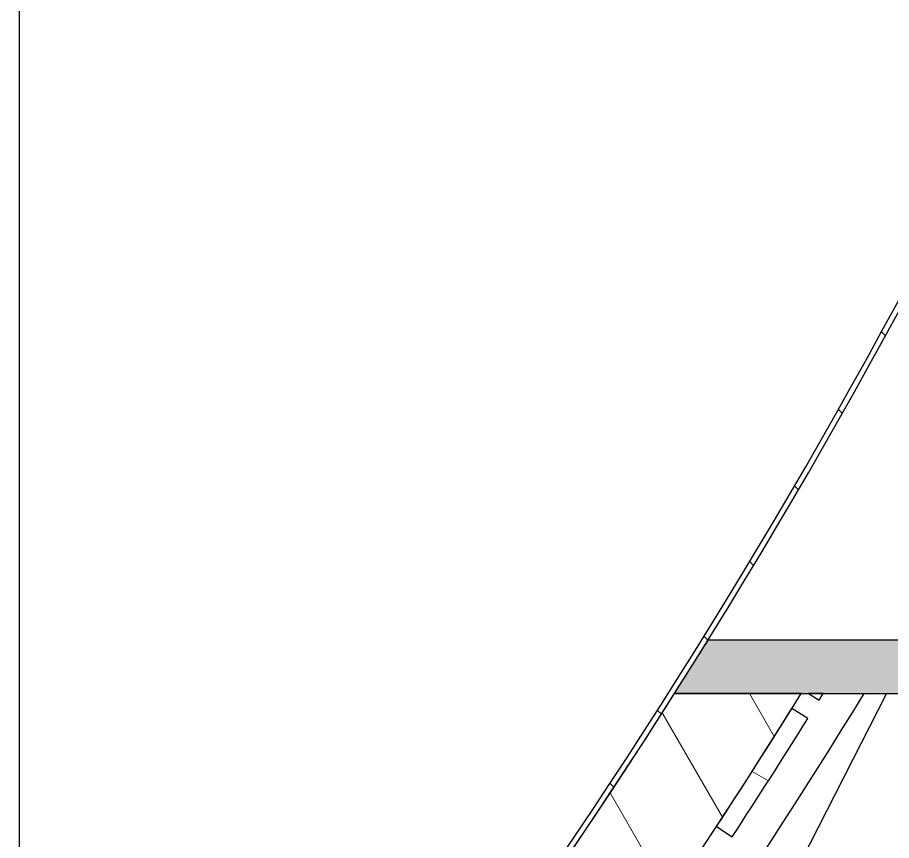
# Model space of a CAD drawing. Header units: millimetres. Extents: x 0 to 118900, y 0 to 84100.
# Drawn here: x 81567 to 84825, y 47124 to 50192 of the extents above; entities that cross this region are included whole.
import ezdxf

# ---------------------------------------------------------------- set-up
doc = ezdxf.new("R2010")
doc.units = ezdxf.units.MM
doc.header["$LTSCALE"] = 100
doc.layers.add('Hatch', color=7, linetype='Continuous', lineweight=18)
doc.layers.add('Visible', color=7, linetype='Continuous', lineweight=25)
pattern_1 = [(150.00024553567, (0, 0), (-158.7488216702058, -274.9637460072167), [])]

msp = doc.modelspace()

# ---------------------------------------------------------------- hatches: boundary and pattern name
at = {"layer": 'Hatch'}
h = msp.add_hatch(dxfattribs=at)
h.set_pattern_fill('ANSI31', color=256, scale=2540, angle=90.00021045915, style=0)
h.set_pattern_definition([(135.00021045915, (0, 0), (-224.5055783671478, -224.5072276832807), [])])
edge = h.paths.add_edge_path()
edge.add_ellipse((63832.26224651564, 60471.07866336872), major_axis=(-2672.617190233979, -23729.97086712215), ratio=1, start_angle=54.41072852725948, end_angle=90)
edge.add_line((87562.23311363779, 57798.46147313475), (87582.10746109768, 57796.22310027855))
edge.add_ellipse((63832.26224651557, 60471.07866336872), major_axis=(12599.99999999995, 20308.86505937751), ratio=1, start_angle=269.99999999999847, end_angle=295.3903101269922, ccw=False)
edge.add_ellipse((63832.26224643614, 60471.07866341878), major_axis=(12800.00000000709, 20183.40902831604), ratio=1, start_angle=269.99999999999994, end_angle=270.5659876099541, ccw=False)
edge.add_ellipse((63832.2622465152, 60471.07866336905), major_axis=(16013.41164640456, 17742.05871489609), ratio=1, start_angle=270, end_angle=279.68616764822156, ccw=False)
edge.add_line((81574.32096141133, 44457.66701696448), (81574.32096141131, 44487.5323560815))
h = msp.add_hatch(dxfattribs=at)
h.set_pattern_fill('AR-CONC', color=256, scale=53.83276831363989, angle=45, style=0)
h.set_pattern_definition([(94.99999999999999, (0, 0), (296.9157098436306, 249.1418624759713), [40.37457623522992, -444.1203385875291]), (40.00000000000001, (0, 0), (-339.1422238656139, 233.5094029914689), [32.29966098818394, -355.2962708700233]), (145.45144446, (24.74297526253653, 20.76182175822505), (-42.22651193289242, 482.6512616572995), [34.31310988202922, -377.4442087023215]), (91.18419999999998, (-76.13103104923815, 76.13103104923815), (469.2566819384649, 343.2451468854122), [60.56186435284487, -666.1805078812936]), (141.63563549, (-37.0263071567289, 104.7347681068607), (-15.01937917270851, 726.5871552393688), [51.46969389273873, -566.1666317434706]), (36.18416399, (-76.13103104923815, 76.13103104923815), (-15.01937921644386, 726.5871548115064), [48.4494914822759, -532.9444068433626]), (66, (-19.03275776230953, 95.16378881154768), (380.4747029229627, 73.95679026043541), [40.37457623522991, -444.120338587529]), (11.00000000000004, (-19.03275776230953, 95.16378881154768), (-183.4128675277039, 368.6513384204802), [32.29966098818393, -355.2962708700232]), (116.45144474, (12.67346726607997, 101.3268546204891), (197.061833212235, 442.6081252987059), [34.31310880537387, -377.4442087023215]), (82.50000000000001, (0, 0), (-122.0890499970861, 131.3464732242351), [0, -350.9896494049319, 0, -360.6795477013872, 0, -356.6420900778642]), (52.49999999999999, (0, 0), (-49.996075801911, 250.2736270330803), [0, -205.6411749581044, 0, -342.9147341578861, 0, -135.9277399919407]), (12.5, (-84.88609961990052, -84.88609961990052), (211.7878905167163, 194.6166341134998), [0, -134.5819207840997, 0, -419.8955928463911, 0, -557.1691520461728]), (2.499999999999997, (-122.9516151445196, -122.9516151445196), (183.8873442378317, 260.0982994190829), [0, -174.9564970193296, 0, -278.8537398646546, 0, -395.6708471052531])])
edge = h.paths.add_edge_path()
edge.add_line((84015.67127472504, 47671.07866336875), (84487.76998663791, 47671.07866336875))
edge.add_line((84487.7699866379, 47671.07866336875), (84515.40623267727, 47671.07866336875))
edge.add_line((84515.40623267727, 47671.07866336875), (84570.07553534284, 47671.07866336875))
edge.add_line((84570.07553534284, 47671.07866336875), (103594.4489577994, 47671.07866336872))
edge.add_line((103594.4489577994, 47671.07866336873), (103676.7545065044, 47671.07866336876))
edge.add_line((103676.7545065044, 47671.07866336875), (104148.8532183065, 47671.07866336875))
edge.add_ellipse((124332.2622464979, 60471.07866335752), major_axis=(-12799.99999998876, 20183.40902819148), ratio=1, start_angle=89.43401238992101, end_angle=90.00000000000011, ccw=False)
edge.add_line((104023.3971871385, 47871.07866336838), (84141.12730589311, 47871.07866336879))
edge.add_ellipse((63832.26224654314, 60471.07866335155), major_axis=(20308.86505934998, -12599.99999998278), ratio=0.9999999999999999, start_angle=359.4340123899196, end_angle=360.00000000000006, ccw=False)
h = msp.add_hatch(dxfattribs=at)
h.set_pattern_fill('ANSI31', color=256, scale=2540, angle=75.00017538262, style=0)
h.set_pattern_definition([(120.00017538262, (0, 0), (-274.9625797658591, -158.7508416623469), [])])
edge = h.paths.add_edge_path()
edge.add_line((81574.32096141133, 43866.58070175617), (81574.32096141133, 44457.66701696446))
edge.add_ellipse((63832.26224651626, 60471.07866336824), major_axis=(-12799.9999999137, -20183.40902826312), ratio=1, start_angle=80.3138323516562, end_angle=90.00000000000004)
edge.add_line((84015.67127477938, 47671.07866345457), (84487.76998663774, 47671.07866345634))
edge.add_ellipse((63832.26224749687, 60471.07866275911), major_axis=(20620.97401743506, -12855.56029569024), ratio=0.9999999999999997, start_angle=2.2737367544323206e-13, end_angle=0.15424611950561484, ccw=False)
edge.add_ellipse((63832.2622465482, 60471.07866334784), major_axis=(13294.78251425721, 20340.56926186486), ratio=1, start_angle=270.0000000000002, end_angle=271.22869466876136, ccw=False)
edge.add_ellipse((63832.26224839684, 60471.07866213537), major_axis=(20296.69025780735, -13361.67521193747), ratio=1, start_angle=1.1368683772161603e-13, end_angle=0.1886281659042197, ccw=False)
edge.add_ellipse((63832.26224652899, 60471.07866335959), major_axis=(13793.82740322898, 20005.50738094745), ratio=1, start_angle=270.0000000000004, end_angle=271.22869466876017, ccw=False)
edge.add_ellipse((63832.26224466245, 60471.07866465111), major_axis=(13859.61431608793, 19959.98725247132), ratio=1, start_angle=270.0000000000003, end_angle=270.1886281658693, ccw=False)
edge.add_ellipse((63832.26224650192, 60471.07866337854), major_axis=(14284.43204931545, 19658.20442027477), ratio=1, start_angle=269.9999999999995, end_angle=271.22869466875864, ccw=False)
edge.add_ellipse((63832.26224699018, 60471.07866302192), major_axis=(14349.07291914409, 19611.07101441737), ratio=1, start_angle=269.9999999999995, end_angle=270.1886281658906, ccw=False)
edge.add_ellipse((63832.26224648341, 60471.0786633928), major_axis=(14766.29625863862, 19298.87288947391), ratio=1, start_angle=269.9999999999992, end_angle=271.2286946687566, ccw=False)
edge.add_ellipse((63832.26224504164, 60471.07866449988), major_axis=(14829.75153573802, 19250.15505076712), ratio=1, start_angle=269.9999999999993, end_angle=270.18862816587125, ccw=False)
edge.add_ellipse((63832.26224647005, 60471.07866340481), major_axis=(15239.12518548126, 18927.73265829944), ratio=1, start_angle=270.0000000000016, end_angle=271.2286946687557, ccw=False)
edge.add_ellipse((63832.26224599512, 60471.0786637892), major_axis=(15301.35604030212, 18877.46019358618), ratio=1, start_angle=269.99999999999955, end_angle=270.18862816588285, ccw=False)
edge.add_ellipse((63832.26224652681, 60471.07866335955), major_axis=(18545.01082201021, -15702.62951262692), ratio=0.9999999999999999, start_angle=0, end_angle=1.2286946687594877, ccw=False)
edge.add_ellipse((63832.26224692837, 60471.07866301773), major_axis=(15763.59786700863, 18493.21449237286), ratio=1, start_angle=270.0000000000001, end_angle=270.1886281658907, ccw=False)
edge.add_ellipse((63832.26224656264, 60471.07866332801), major_axis=(16041.66147998046, 18252.53672667692), ratio=1, start_angle=269.9999999999998, end_angle=270.8671243243748, ccw=False)
edge.add_ellipse((63832.26224654558, 60471.0786633419), major_axis=(17985.93953277653, -16340.01160101646), ratio=1, start_angle=6.252776074688882e-13, end_angle=0.9434070251892877, ccw=False)
edge.add_ellipse((63832.26224648359, 60471.07866339819), major_axis=(16600.53580095683, 17745.76600553684), ratio=1, start_angle=269.9999999999575, end_angle=270.83548615384336, ccw=False)
edge.add_ellipse((63832.26195143048, 60471.07893947891), major_axis=(16604.49823772273, 17742.05900998082), ratio=1, start_angle=270, end_angle=270.01279396983784, ccw=False)
h = msp.add_hatch(dxfattribs=at)
h.set_pattern_fill('ANSI31', color=256, scale=2540, angle=105.00024553567, style=0)
h.set_pattern_definition(pattern_1)
edge = h.paths.add_edge_path()
edge.add_ellipse((63832.26226114555, 60471.0786543238), major_axis=(12824.53742861095, 20722.64797036859), ratio=1, start_angle=270, end_angle=270.0678184186334)
edge.add_line((84570.07553534336, 47671.07866345779), (84515.40623267725, 47671.07866345667))
edge.add_line((84515.40623267727, 47671.07866345667), (84554.91023151415, 47646.54122571283))
h = msp.add_hatch(dxfattribs=at)
h.set_pattern_fill('ANSI31', color=256, scale=2540, angle=105.00024553567, style=0)
h.set_pattern_definition(pattern_1)
edge = h.paths.add_edge_path()
edge.add_ellipse((63832.26224652866, 60471.07866336031), major_axis=(13333.17669306974, 20399.10045248629), ratio=1, start_angle=270.0000000000001, end_angle=271.2292364817873)
edge.add_line((84512.69920636399, 47578.58367016674), (84453.23626493191, 47615.51836706888))
edge.add_ellipse((63832.26224649541, 60471.0786633816), major_axis=(-12855.5602963127, -20620.9740184365), ratio=1, start_angle=88.7713053312425, end_angle=89.99999999999989, ccw=False)
edge.add_line((84172.83150841316, 47176.29614909084), (84231.36269901495, 47137.90197029059))

# ---------------------------------------------------------------- linework, layer by layer
at = {"layer": 'Visible'}
for p, q in [((81574.32096141133, 44487.53235608155), (81574.32096141133, 53061.61992214868)), ((104023.3971871384, 47871.07866336873), (84141.12730589315, 47871.07866336872)), ((84805.73020570022, 47671.07866336874), (82822.38049076308, 43785.84186383193)), ((84015.67127472504, 47671.07866336872), (104148.8532183065, 47671.07866336872)), ((84487.76998663782, 47671.0786634566), (84015.67127477929, 47671.07866345459)), ((84570.07553534282, 47671.07866345692), (84515.40623267723, 47671.0786634567)), ((84515.40623267721, 47671.0786634567), (84554.91023151414, 47646.54122571284)), ((84512.69920636404, 47578.58367016689), (84453.23626493185, 47615.51836706887)), ((84172.83150841307, 47176.29614909065), (84231.36269901496, 47137.9019702906))]:
    msp.add_line(p, q, dxfattribs=at)
for centre, radius, start, end in [((63832.26224651563, 60471.07866336872), 23879.99999999998, 317.9847997628156, 353.5740712355561), ((63832.26224651563, 60471.07866336872), 23899.99999999997, 317.9316058503842, 353.5740712355562), ((63832.26224651571, 60471.0786633688), 23900.00000000004, 327.6177734984839, 328.1837611085636), ((63832.26224651571, 60471.07866336872), 24500, 316.3994849195801, 328.5033319656256), ((63832.26224651564, 60471.07866336872), 23899.99999999998, 317.9316058503842, 327.6177734987277), ((63832.26224651564, 60471.07866336872), 24299.99999999997, 316.8969474723175, 328.2139420731883), ((63832.26224651564, 60471.07866336872), 24369.99999999997, 328.248053213062, 328.3158716316452), ((63832.26224651564, 60471.07866336872), 24299.99999999997, 326.8310012849303, 328.0596959536895), ((63832.26224651564, 60471.07866336872), 24369.99999999997, 326.8307303784163, 328.0599668602033)]:
    msp.add_arc(centre, radius, start, end, dxfattribs=at)

doc.saveas('drawing.dxf')
